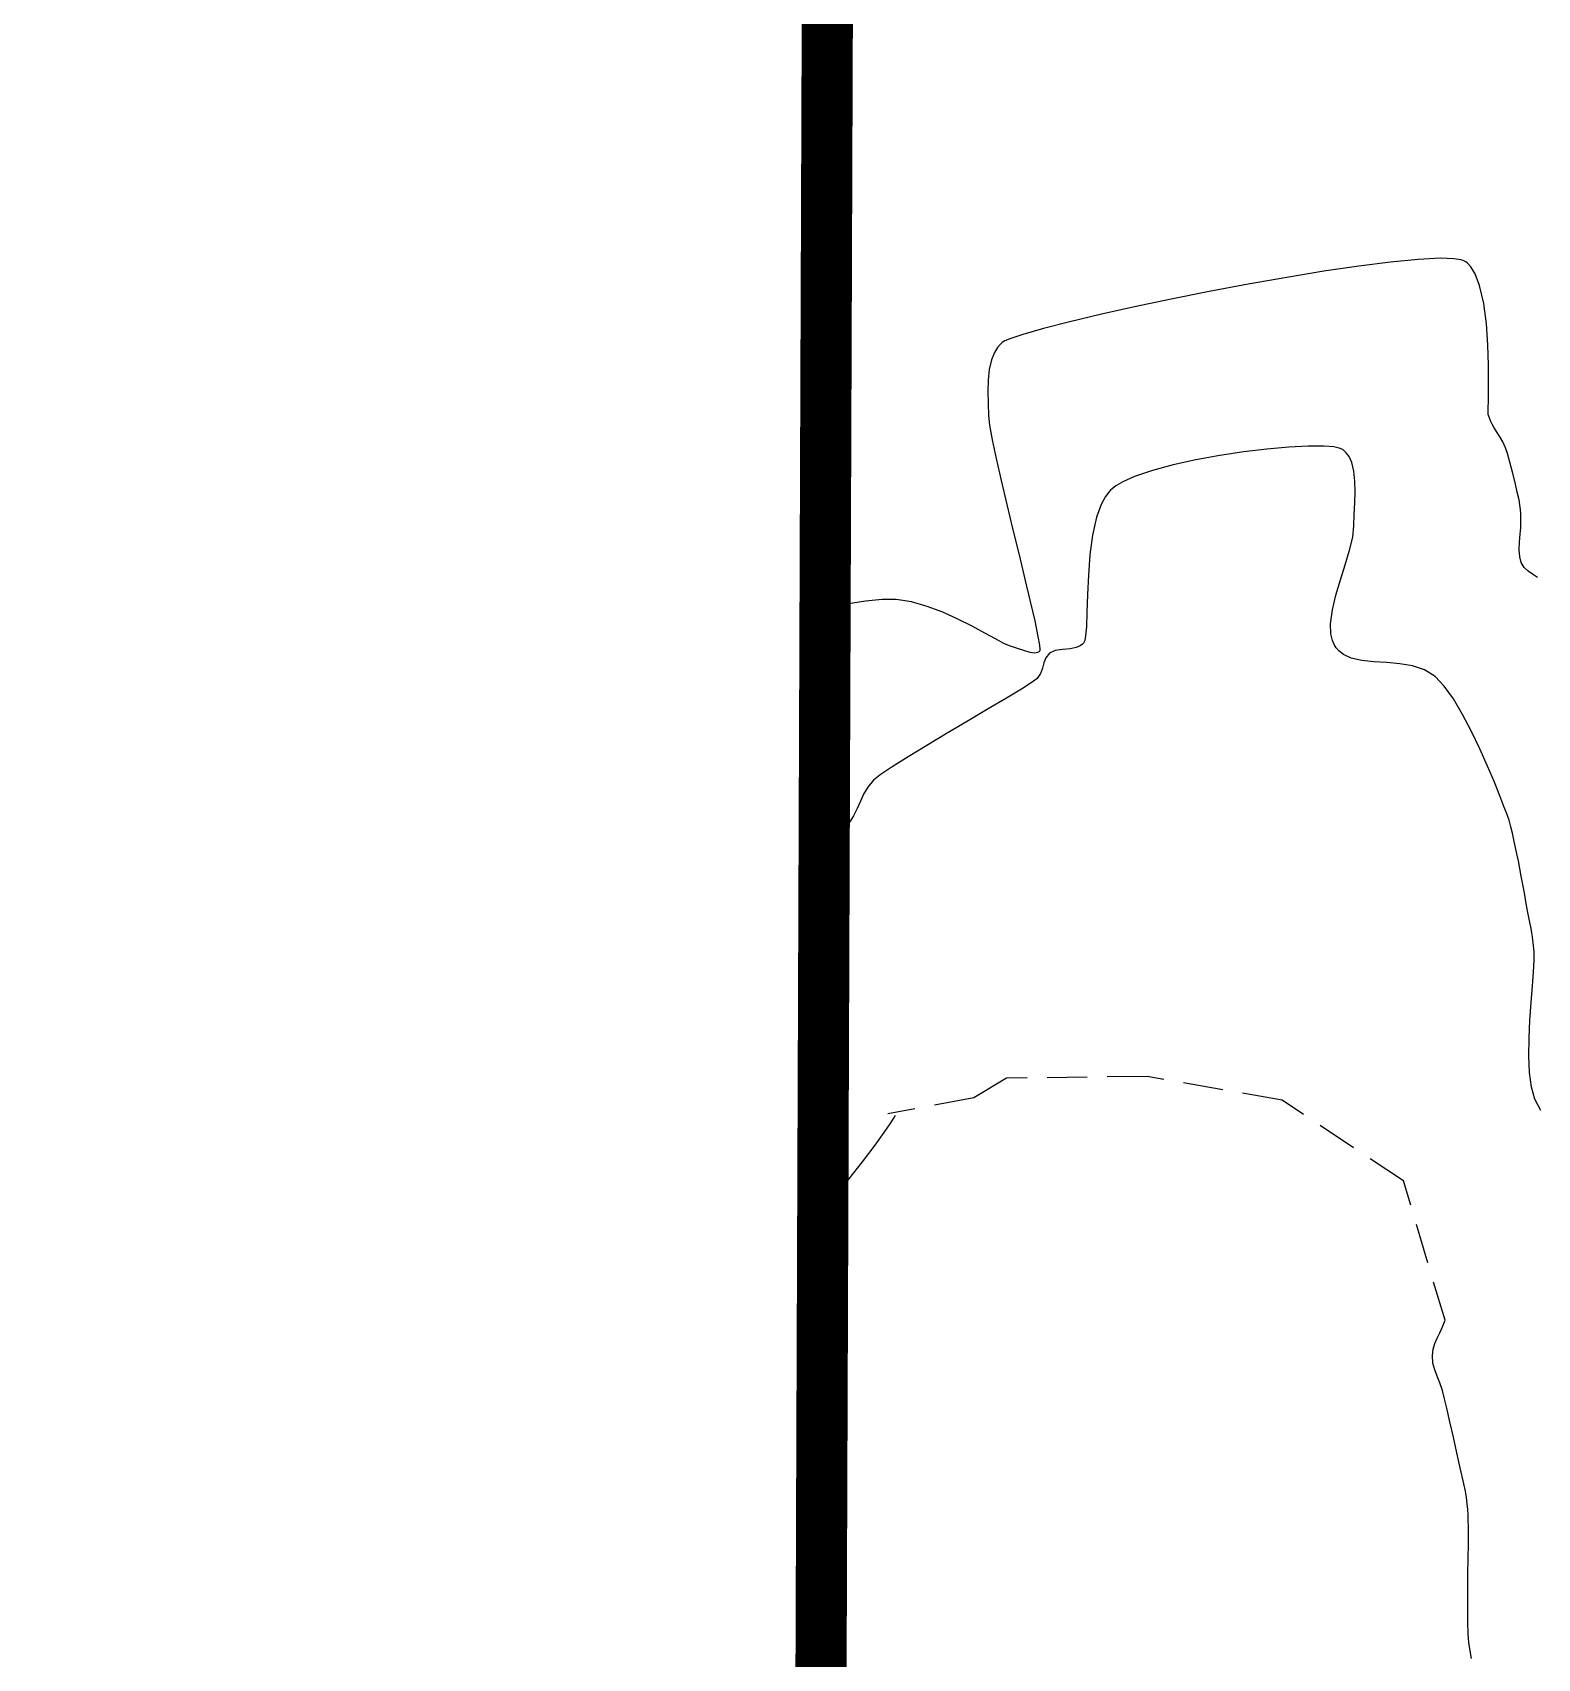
# Model space of a CAD drawing. Header units: feet. Extents: x 26064 to 27719, y 16802 to 28989.
# Drawn here: x 26491.8 to 26609.4, y 17325.2 to 17452.3 of the extents above; entities that cross this region are included whole.
import ezdxf

# ---------------------------------------------------------------- set-up
doc = ezdxf.new("R2010")
doc.units = ezdxf.units.FT
doc.header["$LTSCALE"] = 50
doc.header["$MEASUREMENT"] = 0
doc.linetypes.add('DASHED', pattern=[0.75, 0.5, -0.25])
doc.linetypes.add('HIDN25', pattern=[0.0938, 0.0625, -0.0313])
doc.layers.add('CONT-MNR', color=55, linetype='HIDN25')
doc.layers.add('DEMO-UTILITY', color=1, linetype='Continuous')

msp = doc.modelspace()

# ---------------------------------------------------------------- linework, layer by layer
at = {"layer": 'CONT-MNR', "color": 7}
for p, q in [((26592.70182, 17433.60089, 636), (26589.79489, 17433.1217, 636)), ((26603.69754, 17434.39544, 636), (26603.43347, 17434.4882, 636)), ((26603.79311, 17434.33883, 636), (26603.69754, 17434.39544, 636)), ((26603.93076, 17434.22698, 636), (26603.79311, 17434.33883, 636)), ((26604.51583, 17433.40219, 636), (26604.18488, 17433.94762, 636)), ((26575.23152, 17430.21131, 636), (26572.83893, 17429.64443, 636)), ((26577.89762, 17430.80575, 636), (26575.23152, 17430.21131, 636)), ((26568.23425, 17428.34736, 636), (26567.7615, 17428.15029, 636)), ((26569.17481, 17428.66082, 636), (26568.23425, 17428.34736, 636)), ((26570.79499, 17429.12197, 636), (26569.17481, 17428.66082, 636)), ((26605.51885, 17427.85469, 636), (26605.40155, 17429.49564, 636)), ((26605.56809, 17426.25527, 636), (26605.51885, 17427.85469, 636)), ((26566.71701, 17426.67902, 636), (26566.53855, 17425.91094, 636)), ((26605.57221, 17424.80418, 636), (26605.56809, 17426.25527, 636)), ((26605.55413, 17423.60821, 636), (26605.57221, 17424.80418, 636)), ((26605.62973, 17422.13412, 636), (26605.54311, 17422.40883, 636)), ((26605.7279, 17421.90027, 636), (26605.62973, 17422.13412, 636)), ((26606.19175, 17421.08863, 636), (26605.98665, 17421.4083, 636)), ((26566.79351, 17420.42531, 636), (26567.10451, 17418.95409, 636)), ((26586.43402, 17419.48803, 637), (26584.5618, 17419.20481, 637)), ((26593.90421, 17419.7837, 637), (26593.48371, 17419.86918, 637)), ((26594.272, 17419.58781, 637), (26594.17331, 17419.66463, 637)), ((26594.4496, 17419.41671, 637), (26594.272, 17419.58781, 637)), ((26606.6793, 17420.26749, 636), (26606.43408, 17420.70122, 636)), ((26567.10451, 17418.95409, 636), (26567.49367, 17417.23961, 636)), ((26594.66975, 17419.11892, 637), (26594.4496, 17419.41671, 637)), ((26607.23834, 17418.68289, 636), (26607.0492, 17419.34722, 636)), ((26607.44176, 17417.90237, 636), (26607.23834, 17418.68289, 636)), ((26595.12575, 17417.20624, 637), (26595.05153, 17417.97277, 637)), ((26607.6407, 17417.09219, 636), (26607.44176, 17417.90237, 636)), ((26575.62867, 17415.98831, 637), (26575.29369, 17415.36658, 637)), ((26575.88838, 17416.33735, 637), (26575.62867, 17415.98831, 637)), ((26576.02986, 17416.49015, 637), (26575.88838, 17416.33735, 637)), ((26595.10801, 17415.49809, 637), (26595.13559, 17416.37418, 637)), ((26567.93655, 17415.36089, 636), (26568.40873, 17413.39693, 636)), ((26568.40873, 17413.39693, 636), (26568.8858, 17411.42673, 636)), ((26608.00671, 17411.27802, 636), (26607.9732, 17411.84221, 636)), ((26568.8858, 17411.42673, 636), (26569.34332, 17409.5293, 636)), ((26594.36966, 17410.66636, 637), (26594.70651, 17411.79256, 637)), ((26569.34332, 17409.5293, 636), (26569.75689, 17407.78364, 636)), ((26609.01263, 17409.91657, 636), (26608.66361, 17410.16144, 636)), ((26574.23134, 17408.34245, 637), (26574.18917, 17406.96104, 637)), ((26593.3711, 17407.13097, 637), (26593.64563, 17408.29108, 637)), ((26556.87428, 17407.81828, 636), (26555.40791, 17407.59267, 636)), ((26558.18324, 17407.94053, 636), (26556.87428, 17407.81828, 636)), ((26562.92819, 17406.94726, 636), (26561.70374, 17407.40968, 636)), ((26569.75689, 17407.78364, 636), (26570.10207, 17406.26875, 636)), ((26593.22999, 17406.04853, 637), (26593.3711, 17407.13097, 637)), ((26574.1418, 17405.80599, 637), (26574.08032, 17405.10368, 637)), ((26567.69439, 17404.51442, 636), (26567.04259, 17404.86226, 636)), ((26568.68448, 17404.14488, 636), (26568.12311, 17404.32883, 636)), ((26573.65562, 17404.31768, 637), (26573.34583, 17404.1873, 637)), ((26573.83423, 17404.4458, 637), (26573.65562, 17404.31768, 637)), ((26574.08032, 17405.10368, 637), (26574.01051, 17404.73565, 637)), ((26570.10674, 17403.76709, 636), (26569.75601, 17403.80804, 636)), ((26570.48311, 17403.89883, 636), (26570.43534, 17403.8573, 636)), ((26570.49691, 17403.92732, 636), (26570.48311, 17403.89883, 636)), ((26570.50537, 17404.04738, 636), (26570.49691, 17403.92732, 636)), ((26570.81764, 17403.01154, 637), (26570.70447, 17402.59486, 637)), ((26570.97497, 17403.40303, 637), (26570.81764, 17403.01154, 637)), ((26572.27118, 17404.03931, 637), (26571.70291, 17403.95583, 637)), ((26572.88065, 17404.09519, 637), (26572.27118, 17404.03931, 637)), ((26573.34583, 17404.1873, 637), (26572.88065, 17404.09519, 637)), ((26596.60973, 17403.07988, 637), (26595.66736, 17403.1796, 637)), ((26598.6262, 17402.92886, 637), (26597.60905, 17403.01627, 637)), ((26570.70447, 17402.59486, 637), (26570.55864, 17402.17767, 637)), ((26567.89572, 17400.24213, 637), (26566.47607, 17399.39754, 637)), ((26561.67546, 17396.55091, 637), (26560.20654, 17395.65929, 637)), ((26558.02691, 17394.25269, 637), (26557.50331, 17393.83463, 637)), ((26558.95917, 17394.87706, 637), (26558.02691, 17394.25269, 637)), ((26557.05645, 17393.28873, 637), (26556.73425, 17392.74224, 637)), ((26556.23609, 17391.62235, 637), (26555.94624, 17391.03636, 637)), ((26607.43885, 17389.69133, 637), (26607.31958, 17390.1868, 637)), ((26608.0147, 17386.93998, 637), (26607.90174, 17387.52533, 637)), ((26608.12968, 17386.32135, 637), (26608.0147, 17386.93998, 637)), ((26608.74581, 17382.97711, 637), (26608.61884, 17383.61733, 637)), ((26608.9671, 17381.78144, 637), (26608.86247, 17382.37986, 637)), ((26609.13331, 17380.40463, 637), (26609.05796, 17381.13774, 637)), ((26609.08435, 17378.85848, 637), (26609.13756, 17379.77018, 637)), ((26608.89233, 17376.44701, 637), (26608.99537, 17377.73045, 637)), ((26608.7969, 17375.06909, 637), (26608.89233, 17376.44701, 637)), ((26608.71568, 17372.27351, 637), (26608.73079, 17373.65762, 637)), ((26567.89066, 17370.54639, 638), (26565.34784, 17369.00463, 638)), ((26578.88923, 17370.67247, 638), (26567.89066, 17370.54639, 638)), ((26589.42982, 17368.82962, 638), (26578.88923, 17370.67247, 638)), ((26565.34784, 17369.00463, 638), (26558.62294, 17367.75372, 638)), ((26598.91588, 17362.51067, 638), (26589.42982, 17368.82962, 638)), ((26559.19646, 17367.63883, 638), (26559.06906, 17367.42659, 638)), ((26556.62032, 17363.99764, 638), (26555.54515, 17362.65391, 638)), ((26602.17112, 17351.62141, 638), (26598.91588, 17362.51067, 638)), ((26601.24582, 17349.37269, 638), (26601.37586, 17349.81764, 638)), ((26601.22651, 17348.27815, 638), (26601.18591, 17348.8711, 638)), ((26601.77375, 17346.74337, 638), (26601.56005, 17347.2659, 638)), ((26602.30117, 17344.74715, 638), (26602.09991, 17345.59477, 638)), ((26602.54889, 17343.68638, 638), (26602.30117, 17344.74715, 638)), ((26603.10049, 17341.2779, 638), (26602.82226, 17342.50058, 638)), ((26603.5883, 17339.07445, 638), (26603.36277, 17340.10648, 638)), ((26603.9669, 17336.43231, 638), (26603.94591, 17336.84793, 638)), ((26603.98056, 17335.99416, 638), (26603.9669, 17336.43231, 638)), ((26603.99591, 17335.4911, 638), (26603.98056, 17335.99416, 638)), ((26603.97452, 17333.04623, 638), (26603.99002, 17334.13955, 638)), ((26603.94068, 17329.20096, 638), (26603.94461, 17330.48487, 638)), ((26603.9511, 17328.03765, 638), (26603.94068, 17329.20096, 638)), ((26603.9811, 17327.08701, 638), (26603.9511, 17328.03765, 638)), ((26604.13212, 17325.78675, 638), (26604.03591, 17326.4411, 638))]:
    msp.add_line(p, q, dxfattribs=at)
at = {"layer": 'CONT-MNR', "color": 7, "extrusion": (0.146949, -0.989144, 0)}
msp.add_line((26595.43155, 17434.00642, 636), (26592.70182, 17433.60089, 636), dxfattribs=at)
at = {"layer": 'CONT-MNR', "color": 7, "extrusion": (0.126136, -0.992013, 0)}
msp.add_line((26597.90897, 17434.32143, 636), (26595.43155, 17434.00642, 636), dxfattribs=at)
at = {"layer": 'CONT-MNR', "color": 7, "extrusion": (0.096118, -0.99537, 0)}
msp.add_line((26600.05895, 17434.52904, 636), (26597.90897, 17434.32143, 636), dxfattribs=at)
at = {"layer": 'CONT-MNR', "color": 7, "extrusion": (0.047645, -0.998864, 0)}
msp.add_line((26601.80638, 17434.6124, 636), (26600.05895, 17434.52904, 636), dxfattribs=at)
at = {"layer": 'CONT-MNR', "color": 7, "extrusion": (-0.032249, -0.99948, 0)}
msp.add_line((26602.86401, 17434.57827, 636), (26601.80638, 17434.6124, 636), dxfattribs=at)
at = {"layer": 'CONT-MNR', "color": 7, "extrusion": (-0.156218, -0.987723, 0)}
msp.add_line((26603.43347, 17434.4882, 636), (26602.86401, 17434.57827, 636), dxfattribs=at)
at = {"layer": 'CONT-MNR', "color": 7, "extrusion": (0.739744, 0.672889, 0)}
msp.add_line((26604.18488, 17433.94762, 636), (26603.93076, 17434.22698, 636), dxfattribs=at)
at = {"layer": 'CONT-MNR', "color": 7, "extrusion": (0.186369, -0.98248, 0)}
msp.add_line((26586.78589, 17432.58572, 636), (26583.74993, 17432.00982, 636), dxfattribs=at)
at = {"layer": 'CONT-MNR', "color": 7, "extrusion": (0.175365, -0.984504, 0)}
msp.add_line((26589.79489, 17433.1217, 636), (26586.78589, 17432.58572, 636), dxfattribs=at)
at = {"layer": 'CONT-MNR', "color": 7, "extrusion": (0.933826, 0.357728, 0)}
msp.add_line((26604.87104, 17432.47494, 636), (26604.51583, 17433.40219, 636), dxfattribs=at)
at = {"layer": 'CONT-MNR', "color": 7, "extrusion": (0.974649, 0.223741, 0)}
msp.add_line((26605.19325, 17431.07132, 636), (26604.87104, 17432.47494, 636), dxfattribs=at)
at = {"layer": 'CONT-MNR', "color": 7, "extrusion": (0.206688, -0.978407, 0)}
msp.add_line((26580.76214, 17431.41087, 636), (26577.89762, 17430.80575, 636), dxfattribs=at)
at = {"layer": 'CONT-MNR', "color": 7, "extrusion": (0.196554, -0.980493, 0)}
msp.add_line((26583.74993, 17432.00982, 636), (26580.76214, 17431.41087, 636), dxfattribs=at)
at = {"layer": 'CONT-MNR', "color": 7, "extrusion": (0.991375, 0.131052, 0)}
msp.add_line((26605.40155, 17429.49564, 636), (26605.19325, 17431.07132, 636), dxfattribs=at)
at = {"layer": 'CONT-MNR', "color": 7, "extrusion": (0.247649, -0.96885, 0)}
msp.add_line((26572.83893, 17429.64443, 636), (26570.79499, 17429.12197, 636), dxfattribs=at)
at = {"layer": 'CONT-MNR', "color": 7, "extrusion": (0.92167, -0.387975, 0)}
msp.add_line((26566.95412, 17427.2423, 636), (26566.71701, 17426.67902, 636), dxfattribs=at)
at = {"layer": 'CONT-MNR', "color": 7, "extrusion": (0.847442, -0.530888, 0)}
msp.add_line((26567.19796, 17427.63153, 636), (26566.95412, 17427.2423, 636), dxfattribs=at)
at = {"layer": 'CONT-MNR', "color": 7, "extrusion": (0.774689, -0.632342, 0)}
msp.add_line((26567.39587, 17427.87398, 636), (26567.19796, 17427.63153, 636), dxfattribs=at)
at = {"layer": 'CONT-MNR', "color": 7, "extrusion": (0.724198, -0.689592, 0)}
msp.add_line((26567.50621, 17427.98986, 636), (26567.39587, 17427.87398, 636), dxfattribs=at)
at = {"layer": 'CONT-MNR', "color": 7, "extrusion": (0.63434, -0.773054, 0)}
msp.add_line((26567.56614, 17428.03904, 636), (26567.50621, 17427.98986, 636), dxfattribs=at)
at = {"layer": 'CONT-MNR', "color": 7, "extrusion": (0.494845, -0.868981, 0)}
msp.add_line((26567.7615, 17428.15029, 636), (26567.56614, 17428.03904, 636), dxfattribs=at)
at = {"layer": 'CONT-MNR', "color": 7, "extrusion": (0.99562, -0.093488, 0)}
msp.add_line((26566.53855, 17425.91094, 636), (26566.46063, 17425.08116, 636), dxfattribs=at)
at = {"layer": 'CONT-MNR', "color": 7, "extrusion": (0.999935, -0.011369, 0)}
msp.add_line((26566.46063, 17425.08116, 636), (26566.45061, 17424.19971, 636), dxfattribs=at)
at = {"layer": 'CONT-MNR', "color": 7, "extrusion": (0.999627, 0.02731, 0)}
msp.add_line((26566.45061, 17424.19971, 636), (26566.47583, 17423.27663, 636), dxfattribs=at)
at = {"layer": 'CONT-MNR', "color": 7, "extrusion": (0.999576, 0.029112, 0)}
msp.add_line((26566.47583, 17423.27663, 636), (26566.50363, 17422.32199, 636), dxfattribs=at)
at = {"layer": 'CONT-MNR', "color": 7, "extrusion": (0.999784, -0.020791, 0)}
msp.add_line((26605.53678, 17422.77416, 636), (26605.55413, 17423.60821, 636), dxfattribs=at)
at = {"layer": 'CONT-MNR', "color": 7, "extrusion": (0.99412, 0.108283, 0)}
msp.add_line((26566.50363, 17422.32199, 636), (26566.58507, 17421.57428, 636), dxfattribs=at)
at = {"layer": 'CONT-MNR', "color": 7, "extrusion": (0.99985, 0.017308, 0)}
msp.add_line((26605.54311, 17422.40883, 636), (26605.53678, 17422.77416, 636), dxfattribs=at)
at = {"layer": 'CONT-MNR', "color": 7, "extrusion": (0.98394, 0.178497, 0)}
msp.add_line((26566.58507, 17421.57428, 636), (26566.79351, 17420.42531, 636), dxfattribs=at)
at = {"layer": 'CONT-MNR', "color": 7, "extrusion": (0.901906, 0.431931, 0)}
msp.add_line((26605.85311, 17421.63883, 636), (26605.7279, 17421.90027, 636), dxfattribs=at)
at = {"layer": 'CONT-MNR', "color": 7, "extrusion": (0.865291, 0.50127, 0)}
msp.add_line((26605.98665, 17421.4083, 636), (26605.85311, 17421.63883, 636), dxfattribs=at)
at = {"layer": 'CONT-MNR', "color": 7, "extrusion": (0.847805, 0.530308, 0)}
msp.add_line((26606.43408, 17420.70122, 636), (26606.19175, 17421.08863, 636), dxfattribs=at)
at = {"layer": 'CONT-MNR', "color": 7, "extrusion": (0.120051, -0.992768, 0)}
msp.add_line((26588.25333, 17419.70803, 637), (26586.43402, 17419.48803, 637), dxfattribs=at)
at = {"layer": 'CONT-MNR', "color": 7, "extrusion": (0.088684, -0.99606, 0)}
msp.add_line((26589.95164, 17419.85923, 637), (26588.25333, 17419.70803, 637), dxfattribs=at)
at = {"layer": 'CONT-MNR', "color": 7, "extrusion": (0.050847, -0.998706, 0)}
msp.add_line((26591.46088, 17419.93607, 637), (26589.95164, 17419.85923, 637), dxfattribs=at)
at = {"layer": 'CONT-MNR', "color": 7, "extrusion": (-0.002479, -0.999997, 0)}
msp.add_line((26592.71296, 17419.93297, 637), (26591.46088, 17419.93607, 637), dxfattribs=at)
at = {"layer": 'CONT-MNR', "color": 7, "extrusion": (-0.08248, -0.996593, 0)}
msp.add_line((26593.48371, 17419.86918, 637), (26592.71296, 17419.93297, 637), dxfattribs=at)
at = {"layer": 'CONT-MNR', "color": 7, "extrusion": (0.357976, 0.933731, 0)}
msp.add_line((26594.10134, 17419.70813, 637), (26593.90421, 17419.7837, 637), dxfattribs=at)
at = {"layer": 'CONT-MNR', "color": 7, "extrusion": (0.517267, 0.855824, 0)}
msp.add_line((26594.17331, 17419.66463, 637), (26594.10134, 17419.70813, 637), dxfattribs=at)
at = {"layer": 'CONT-MNR', "color": 7, "extrusion": (0.906363, 0.422499, 0)}
msp.add_line((26606.89311, 17419.80883, 636), (26606.6793, 17420.26749, 636), dxfattribs=at)
at = {"layer": 'CONT-MNR', "color": 7, "extrusion": (0.947306, 0.320331, 0)}
msp.add_line((26607.0492, 17419.34722, 636), (26606.89311, 17419.80883, 636), dxfattribs=at)
at = {"layer": 'CONT-MNR', "color": 7, "extrusion": (0.261415, -0.965226, 0)}
msp.add_line((26580.93095, 17418.47102, 637), (26579.30847, 17418.0316, 637), dxfattribs=at)
at = {"layer": 'CONT-MNR', "color": 7, "extrusion": (0.216274, -0.976333, 0)}
msp.add_line((26582.70475, 17418.86395, 637), (26580.93095, 17418.47102, 637), dxfattribs=at)
at = {"layer": 'CONT-MNR', "color": 7, "extrusion": (0.180534, -0.983569, 0)}
msp.add_line((26584.5618, 17419.20481, 637), (26582.70475, 17418.86395, 637), dxfattribs=at)
at = {"layer": 'CONT-MNR', "color": 7, "extrusion": (0.907287, 0.420511, 0)}
msp.add_line((26594.88601, 17418.65233, 637), (26594.66975, 17419.11892, 637), dxfattribs=at)
at = {"layer": 'CONT-MNR', "color": 7, "extrusion": (0.971595, 0.236651, 0)}
msp.add_line((26595.05153, 17417.97277, 637), (26594.88601, 17418.65233, 637), dxfattribs=at)
at = {"layer": 'CONT-MNR', "color": 7, "extrusion": (0.973322, 0.229445, 0)}
msp.add_line((26567.49367, 17417.23961, 636), (26567.93655, 17415.36089, 636), dxfattribs=at)
at = {"layer": 'CONT-MNR', "color": 7, "extrusion": (0.505446, -0.862858, 0)}
msp.add_line((26576.98669, 17417.14128, 637), (26576.43937, 17416.82067, 637), dxfattribs=at)
at = {"layer": 'CONT-MNR', "color": 7, "extrusion": (0.407517, -0.913198, 0)}
msp.add_line((26577.90541, 17417.55126, 637), (26576.98669, 17417.14128, 637), dxfattribs=at)
at = {"layer": 'CONT-MNR', "color": 7, "extrusion": (0.323894, -0.946093, 0)}
msp.add_line((26579.30847, 17418.0316, 637), (26577.90541, 17417.55126, 637), dxfattribs=at)
at = {"layer": 'CONT-MNR', "color": 7, "extrusion": (0.99993, 0.011835, 0)}
msp.add_line((26595.13559, 17416.37418, 637), (26595.12575, 17417.20624, 637), dxfattribs=at)
at = {"layer": 'CONT-MNR', "color": 7, "extrusion": (0.97386, 0.227149, 0)}
msp.add_line((26607.81642, 17416.33885, 636), (26607.6407, 17417.09219, 636), dxfattribs=at)
at = {"layer": 'CONT-MNR', "color": 7, "extrusion": (0.678842, -0.734284, 0)}
msp.add_line((26576.15014, 17416.60135, 637), (26576.02986, 17416.49015, 637), dxfattribs=at)
at = {"layer": 'CONT-MNR', "color": 7, "extrusion": (0.604226, -0.796813, 0)}
msp.add_line((26576.43937, 17416.82067, 637), (26576.15014, 17416.60135, 637), dxfattribs=at)
at = {"layer": 'CONT-MNR', "color": 7, "extrusion": (0.976802, 0.214142, 0)}
msp.add_line((26607.95014, 17415.72889, 636), (26607.81642, 17416.33885, 636), dxfattribs=at)
at = {"layer": 'CONT-MNR', "color": 7, "extrusion": (0.982064, 0.188548, 0)}
msp.add_line((26608.02311, 17415.34883, 636), (26607.95014, 17415.72889, 636), dxfattribs=at)
at = {"layer": 'CONT-MNR', "color": 7, "extrusion": (0.975763, -0.218828, 0)}
msp.add_line((26574.939, 17414.38376, 637), (26574.62215, 17412.9709, 637), dxfattribs=at)
at = {"layer": 'CONT-MNR', "color": 7, "extrusion": (0.94062, -0.33946, 0)}
msp.add_line((26575.29369, 17415.36658, 637), (26574.939, 17414.38376, 637), dxfattribs=at)
at = {"layer": 'CONT-MNR', "color": 7, "extrusion": (0.999711, -0.024031, 0)}
msp.add_line((26595.04831, 17413.69963, 637), (26595.06994, 17414.59941, 637), dxfattribs=at)
at = {"layer": 'CONT-MNR', "color": 7, "extrusion": (0.999104, -0.042329, 0)}
msp.add_line((26595.06994, 17414.59941, 637), (26595.10801, 17415.49809, 637), dxfattribs=at)
at = {"layer": 'CONT-MNR', "color": 7, "extrusion": (0.992539, 0.121931, 0)}
msp.add_line((26608.06888, 17414.97623, 636), (26608.02311, 17415.34883, 636), dxfattribs=at)
at = {"layer": 'CONT-MNR', "color": 7, "extrusion": (0.998222, 0.059607, 0)}
msp.add_line((26608.08824, 17414.65204, 636), (26608.06888, 17414.97623, 636), dxfattribs=at)
at = {"layer": 'CONT-MNR', "color": 7, "extrusion": (0.999783, 0.020845, 0)}
msp.add_line((26608.09503, 17414.32625, 636), (26608.08824, 17414.65204, 636), dxfattribs=at)
at = {"layer": 'CONT-MNR', "color": 7, "extrusion": (0.99402, -0.109203, 0)}
msp.add_line((26594.9515, 17412.81848, 637), (26595.04831, 17413.69963, 637), dxfattribs=at)
at = {"layer": 'CONT-MNR', "color": 7, "extrusion": (0.996152, -0.087641, 0)}
msp.add_line((26608.04186, 17413.05555, 636), (26608.08753, 17413.5747, 636), dxfattribs=at)
at = {"layer": 'CONT-MNR', "color": 7, "extrusion": (0.999135, -0.041595, 0)}
msp.add_line((26608.08753, 17413.5747, 636), (26608.10311, 17413.94883, 636), dxfattribs=at)
at = {"layer": 'CONT-MNR', "color": 7, "extrusion": (0.999771, 0.021394, 0)}
msp.add_line((26608.10311, 17413.94883, 636), (26608.09503, 17414.32625, 636), dxfattribs=at)
at = {"layer": 'CONT-MNR', "color": 7, "extrusion": (0.991308, -0.131561, 0)}
msp.add_line((26574.62215, 17412.9709, 637), (26574.41828, 17411.43479, 637), dxfattribs=at)
at = {"layer": 'CONT-MNR', "color": 7, "extrusion": (0.972651, -0.23227, 0)}
msp.add_line((26594.70651, 17411.79256, 637), (26594.9515, 17412.81848, 637), dxfattribs=at)
at = {"layer": 'CONT-MNR', "color": 7, "extrusion": (0.999409, -0.034386, 0)}
msp.add_line((26607.9732, 17411.84221, 636), (26607.99433, 17412.45639, 636), dxfattribs=at)
at = {"layer": 'CONT-MNR', "color": 7, "extrusion": (0.996869, -0.079073, 0)}
msp.add_line((26607.99433, 17412.45639, 636), (26608.04186, 17413.05555, 636), dxfattribs=at)
at = {"layer": 'CONT-MNR', "color": 7, "extrusion": (0.997079, -0.076382, 0)}
msp.add_line((26574.41828, 17411.43479, 637), (26574.29786, 17409.86284, 637), dxfattribs=at)
at = {"layer": 'CONT-MNR', "color": 7, "extrusion": (0.953781, -0.300502, 0)}
msp.add_line((26593.99725, 17409.48437, 637), (26594.36966, 17410.66636, 637), dxfattribs=at)
at = {"layer": 'CONT-MNR', "color": 7, "extrusion": (0.968027, 0.250845, 0)}
msp.add_line((26608.12311, 17410.82883, 636), (26608.00671, 17411.27802, 636), dxfattribs=at)
at = {"layer": 'CONT-MNR', "color": 7, "extrusion": (0.84739, 0.530971, 0)}
msp.add_line((26608.36142, 17410.44849, 636), (26608.12311, 17410.82883, 636), dxfattribs=at)
at = {"layer": 'CONT-MNR', "color": 7, "extrusion": (0.999044, -0.043712, 0)}
msp.add_line((26574.29786, 17409.86284, 637), (26574.23134, 17408.34245, 637), dxfattribs=at)
at = {"layer": 'CONT-MNR', "color": 7, "extrusion": (0.959222, -0.282653, 0)}
msp.add_line((26593.64563, 17408.29108, 637), (26593.99725, 17409.48437, 637), dxfattribs=at)
at = {"layer": 'CONT-MNR', "color": 7, "extrusion": (-0.688712, -0.725035, 0)}
msp.add_line((26608.66361, 17410.16144, 636), (26608.36142, 17410.44849, 636), dxfattribs=at)
at = {"layer": 'CONT-MNR', "color": 7, "extrusion": (-0.556627, -0.830762, 0)}
msp.add_line((26609.39148, 17409.66274, 636), (26609.01263, 17409.91657, 636), dxfattribs=at)
at = {"layer": 'CONT-MNR', "color": 7, "extrusion": (0.193668, -0.981067, 0)}
msp.add_line((26555.40791, 17407.59267, 636), (26553.84583, 17407.28431, 636), dxfattribs=at)
at = {"layer": 'CONT-MNR', "color": 7, "extrusion": (-0.001563, -0.999999, 0)}
msp.add_line((26559.27311, 17407.93883, 636), (26558.18324, 17407.94053, 636), dxfattribs=at)
at = {"layer": 'CONT-MNR', "color": 7, "extrusion": (-0.150844, -0.988558, 0)}
msp.add_line((26560.47331, 17407.75569, 636), (26559.27311, 17407.93883, 636), dxfattribs=at)
at = {"layer": 'CONT-MNR', "color": 7, "extrusion": (0.270708, 0.962661, 0)}
msp.add_line((26561.70374, 17407.40968, 636), (26560.47331, 17407.75569, 636), dxfattribs=at)
at = {"layer": 'CONT-MNR', "color": 7, "extrusion": (0.4106, 0.911816, 0)}
msp.add_line((26564.11049, 17406.41486, 636), (26562.92819, 17406.94726, 636), dxfattribs=at)
at = {"layer": 'CONT-MNR', "color": 7, "extrusion": (0.99916, -0.040972, 0)}
msp.add_line((26574.18917, 17406.96104, 637), (26574.1418, 17405.80599, 637), dxfattribs=at)
at = {"layer": 'CONT-MNR', "color": 7, "extrusion": (-0.44977, -0.893145, 0)}
msp.add_line((26565.21445, 17405.85893, 636), (26564.11049, 17406.41486, 636), dxfattribs=at)
at = {"layer": 'CONT-MNR', "color": 7, "extrusion": (-0.474269, -0.88038, 0)}
msp.add_line((26566.20388, 17405.32591, 636), (26565.21445, 17405.85893, 636), dxfattribs=at)
at = {"layer": 'CONT-MNR', "color": 7, "extrusion": (0.978766, 0.204979, 0)}
msp.add_line((26570.10207, 17406.26875, 636), (26570.35445, 17405.06366, 636), dxfattribs=at)
at = {"layer": 'CONT-MNR', "color": 7, "extrusion": (0.999637, 0.026935, 0)}
msp.add_line((26593.25101, 17405.2684, 637), (26593.22999, 17406.04853, 637), dxfattribs=at)
at = {"layer": 'CONT-MNR', "color": 7, "extrusion": (0.483809, 0.875174, 0)}
msp.add_line((26567.04259, 17404.86226, 636), (26566.20388, 17405.32591, 636), dxfattribs=at)
at = {"layer": 'CONT-MNR', "color": 7, "extrusion": (-0.39727, -0.917702, 0)}
msp.add_line((26568.12311, 17404.32883, 636), (26567.69439, 17404.51442, 636), dxfattribs=at)
at = {"layer": 'CONT-MNR', "color": 7, "extrusion": (0.985446, 0.169992, 0)}
msp.add_line((26570.35445, 17405.06366, 636), (26570.47312, 17404.37571, 636), dxfattribs=at)
at = {"layer": 'CONT-MNR', "color": 7, "extrusion": (0.995212, 0.097743, 0)}
msp.add_line((26570.47312, 17404.37571, 636), (26570.50537, 17404.04738, 636), dxfattribs=at)
at = {"layer": 'CONT-MNR', "color": 7, "extrusion": (-0.705993, 0.708219, 0)}
msp.add_line((26573.91331, 17404.52463, 637), (26573.83423, 17404.4458, 637), dxfattribs=at)
at = {"layer": 'CONT-MNR', "color": 7, "extrusion": (0.821991, -0.5695, 0)}
msp.add_line((26573.94915, 17404.57636, 637), (26573.91331, 17404.52463, 637), dxfattribs=at)
at = {"layer": 'CONT-MNR', "color": 7, "extrusion": (0.933152, -0.359481, 0)}
msp.add_line((26574.01051, 17404.73565, 637), (26573.94915, 17404.57636, 637), dxfattribs=at)
at = {"layer": 'CONT-MNR', "color": 7, "extrusion": (0.977277, 0.211964, 0)}
msp.add_line((26593.36381, 17404.74832, 637), (26593.25101, 17405.2684, 637), dxfattribs=at)
at = {"layer": 'CONT-MNR', "color": 7, "extrusion": (0.924316, 0.381628, 0)}
msp.add_line((26593.49198, 17404.43789, 637), (26593.36381, 17404.74832, 637), dxfattribs=at)
at = {"layer": 'CONT-MNR', "color": 7, "extrusion": (0.869641, 0.493685, 0)}
msp.add_line((26593.57331, 17404.29463, 637), (26593.49198, 17404.43789, 637), dxfattribs=at)
at = {"layer": 'CONT-MNR', "color": 7, "extrusion": (0.82512, 0.564958, 0)}
msp.add_line((26593.66482, 17404.16097, 637), (26593.57331, 17404.29463, 637), dxfattribs=at)
at = {"layer": 'CONT-MNR', "color": 7, "extrusion": (-0.326679, -0.945135, 0)}
msp.add_line((26569.24259, 17403.95197, 636), (26568.68448, 17404.14488, 636), dxfattribs=at)
at = {"layer": 'CONT-MNR', "color": 7, "extrusion": (-0.269928, -0.96288, 0)}
msp.add_line((26569.75601, 17403.80804, 636), (26569.24259, 17403.95197, 636), dxfattribs=at)
at = {"layer": 'CONT-MNR', "color": 7, "extrusion": (0.147939, -0.988996, 0)}
msp.add_line((26570.32086, 17403.79912, 636), (26570.10674, 17403.76709, 636), dxfattribs=at)
at = {"layer": 'CONT-MNR', "color": 7, "extrusion": (0.453082, -0.891469, 0)}
msp.add_line((26570.43534, 17403.8573, 636), (26570.32086, 17403.79912, 636), dxfattribs=at)
at = {"layer": 'CONT-MNR', "color": 7, "extrusion": (0.775245, -0.63166, 0)}
msp.add_line((26571.25331, 17403.74463, 637), (26570.97497, 17403.40303, 637), dxfattribs=at)
at = {"layer": 'CONT-MNR', "color": 7, "extrusion": (0.425178, -0.90511, 0)}
msp.add_line((26571.70291, 17403.95583, 637), (26571.25331, 17403.74463, 637), dxfattribs=at)
at = {"layer": 'CONT-MNR', "color": 7, "extrusion": (0.751356, 0.659898, 0)}
msp.add_line((26593.87222, 17403.92483, 637), (26593.66482, 17404.16097, 637), dxfattribs=at)
at = {"layer": 'CONT-MNR', "color": 7, "extrusion": (-0.610945, -0.791673, 0)}
msp.add_line((26594.23954, 17403.64137, 637), (26593.87222, 17403.92483, 637), dxfattribs=at)
at = {"layer": 'CONT-MNR', "color": 7, "extrusion": (0.415969, 0.909379, 0)}
msp.add_line((26594.82108, 17403.37536, 637), (26594.23954, 17403.64137, 637), dxfattribs=at)
at = {"layer": 'CONT-MNR', "color": 7, "extrusion": (-0.225362, -0.974275, 0)}
msp.add_line((26595.66736, 17403.1796, 637), (26594.82108, 17403.37536, 637), dxfattribs=at)
at = {"layer": 'CONT-MNR', "color": 7, "extrusion": (-0.063523, -0.99798, 0)}
msp.add_line((26597.60905, 17403.01627, 637), (26596.60973, 17403.07988, 637), dxfattribs=at)
at = {"layer": 'CONT-MNR', "color": 7, "extrusion": (-0.169364, -0.985554, 0)}
msp.add_line((26599.62205, 17402.75772, 637), (26598.6262, 17402.92886, 637), dxfattribs=at)
at = {"layer": 'CONT-MNR', "color": 7, "extrusion": (0.600225, -0.799832, 0)}
msp.add_line((26570.30331, 17401.78463, 637), (26569.90289, 17401.48414, 637), dxfattribs=at)
at = {"layer": 'CONT-MNR', "color": 7, "extrusion": (0.83858, -0.544778, 0)}
msp.add_line((26570.55864, 17402.17767, 637), (26570.30331, 17401.78463, 637), dxfattribs=at)
at = {"layer": 'CONT-MNR', "color": 7, "extrusion": (-0.318931, -0.947778, 0)}
msp.add_line((26600.55746, 17402.44295, 637), (26599.62205, 17402.75772, 637), dxfattribs=at)
at = {"layer": 'CONT-MNR', "color": 7, "extrusion": (-0.527013, -0.849857, 0)}
msp.add_line((26601.39331, 17401.92463, 637), (26600.55746, 17402.44295, 637), dxfattribs=at)
at = {"layer": 'CONT-MNR', "color": 7, "extrusion": (0.720762, 0.693183, 0)}
msp.add_line((26602.10191, 17401.18784, 637), (26601.39331, 17401.92463, 637), dxfattribs=at)
at = {"layer": 'CONT-MNR', "color": 7, "extrusion": (0.518569, -0.855036, 0)}
msp.add_line((26569.06918, 17400.95382, 637), (26567.89572, 17400.24213, 637), dxfattribs=at)
at = {"layer": 'CONT-MNR', "color": 7, "extrusion": (-0.536713, 0.843765, 0)}
msp.add_line((26569.90289, 17401.48414, 637), (26569.06918, 17400.95382, 637), dxfattribs=at)
at = {"layer": 'CONT-MNR', "color": 7, "extrusion": (0.812938, 0.58235, 0)}
msp.add_line((26602.82437, 17400.1793, 637), (26602.10191, 17401.18784, 637), dxfattribs=at)
at = {"layer": 'CONT-MNR', "color": 7, "extrusion": (0.508713, -0.860936, 0)}
msp.add_line((26566.47607, 17399.39754, 637), (26564.90378, 17398.4685, 637), dxfattribs=at)
at = {"layer": 'CONT-MNR', "color": 7, "extrusion": (0.85904, 0.511908, 0)}
msp.add_line((26603.54287, 17398.97357, 637), (26602.82437, 17400.1793, 637), dxfattribs=at)
at = {"layer": 'CONT-MNR', "color": 7, "extrusion": (-0.509131, 0.860689, 0)}
msp.add_line((26564.90378, 17398.4685, 637), (26563.27239, 17397.50347, 637), dxfattribs=at)
at = {"layer": 'CONT-MNR', "color": 7, "extrusion": (0.885587, 0.464473, 0)}
msp.add_line((26604.23958, 17397.64521, 637), (26603.54287, 17398.97357, 637), dxfattribs=at)
at = {"layer": 'CONT-MNR', "color": 7, "extrusion": (0.512279, -0.858819, 0)}
msp.add_line((26563.27239, 17397.50347, 637), (26561.67546, 17396.55091, 637), dxfattribs=at)
at = {"layer": 'CONT-MNR', "color": 7, "extrusion": (0.902449, 0.430797, 0)}
msp.add_line((26604.89665, 17396.26876, 637), (26604.23958, 17397.64521, 637), dxfattribs=at)
at = {"layer": 'CONT-MNR', "color": 7, "extrusion": (-0.53128, 0.847196, 0)}
msp.add_line((26560.20654, 17395.65929, 637), (26558.95917, 17394.87706, 637), dxfattribs=at)
at = {"layer": 'CONT-MNR', "color": 7, "extrusion": (0.913909, 0.405918, 0)}
msp.add_line((26605.49625, 17394.91878, 637), (26604.89665, 17396.26876, 637), dxfattribs=at)
at = {"layer": 'CONT-MNR', "color": 7, "extrusion": (0.922051, 0.387069, 0)}
msp.add_line((26606.02055, 17393.66982, 637), (26605.49625, 17394.91878, 637), dxfattribs=at)
at = {"layer": 'CONT-MNR', "color": 7, "extrusion": (0.773812, -0.633415, 0)}
msp.add_line((26557.50331, 17393.83463, 637), (26557.05645, 17393.28873, 637), dxfattribs=at)
at = {"layer": 'CONT-MNR', "color": 7, "extrusion": (0.927935, 0.372743, 0)}
msp.add_line((26606.45171, 17392.59644, 637), (26606.02055, 17393.66982, 637), dxfattribs=at)
at = {"layer": 'CONT-MNR', "color": 7, "extrusion": (0.91862, -0.395142, 0)}
msp.add_line((26556.47978, 17392.18888, 637), (26556.23609, 17391.62235, 637), dxfattribs=at)
at = {"layer": 'CONT-MNR', "color": 7, "extrusion": (0.908535, -0.417809, 0)}
msp.add_line((26556.73425, 17392.74224, 637), (26556.47978, 17392.18888, 637), dxfattribs=at)
at = {"layer": 'CONT-MNR', "color": 7, "extrusion": (0.931987, 0.362491, 0)}
msp.add_line((26606.77191, 17391.77319, 637), (26606.45171, 17392.59644, 637), dxfattribs=at)
at = {"layer": 'CONT-MNR', "color": 7, "extrusion": (0.933571, 0.358392, 0)}
msp.add_line((26606.96331, 17391.27463, 637), (26606.77191, 17391.77319, 637), dxfattribs=at)
at = {"layer": 'CONT-MNR', "color": 7, "extrusion": (0.764607, -0.644496, 0)}
msp.add_line((26555.55331, 17390.42463, 637), (26555.15515, 17389.95227, 637), dxfattribs=at)
at = {"layer": 'CONT-MNR', "color": 7, "extrusion": (0.841379, -0.540445, 0)}
msp.add_line((26555.94624, 17391.03636, 637), (26555.55331, 17390.42463, 637), dxfattribs=at)
at = {"layer": 'CONT-MNR', "color": 7, "extrusion": (0.941517, 0.336966, 0)}
msp.add_line((26607.1693, 17390.69906, 637), (26606.96331, 17391.27463, 637), dxfattribs=at)
at = {"layer": 'CONT-MNR', "color": 7, "extrusion": (0.959563, 0.281493, 0)}
msp.add_line((26607.31958, 17390.1868, 637), (26607.1693, 17390.69906, 637), dxfattribs=at)
at = {"layer": 'CONT-MNR', "color": 7, "extrusion": (0.726024, -0.687669, 0)}
msp.add_line((26554.46477, 17389.20056, 637), (26553.54309, 17388.22747, 637), dxfattribs=at)
at = {"layer": 'CONT-MNR', "color": 7, "extrusion": (0.736513, -0.676424, 0)}
msp.add_line((26555.15515, 17389.95227, 637), (26554.46477, 17389.20056, 637), dxfattribs=at)
at = {"layer": 'CONT-MNR', "color": 7, "extrusion": (0.977628, 0.210341, 0)}
msp.add_line((26607.55185, 17389.16612, 637), (26607.43885, 17389.69133, 637), dxfattribs=at)
at = {"layer": 'CONT-MNR', "color": 7, "extrusion": (0.976941, 0.213509, 0)}
msp.add_line((26607.68331, 17388.56463, 637), (26607.55185, 17389.16612, 637), dxfattribs=at)
at = {"layer": 'CONT-MNR', "color": 7, "extrusion": (0.977087, 0.212842, 0)}
msp.add_line((26607.79116, 17388.06951, 637), (26607.68331, 17388.56463, 637), dxfattribs=at)
at = {"layer": 'CONT-MNR', "color": 7, "extrusion": (0.979972, 0.199134, 0)}
msp.add_line((26607.90174, 17387.52533, 637), (26607.79116, 17388.06951, 637), dxfattribs=at)
at = {"layer": 'CONT-MNR', "color": 7, "extrusion": (0.983986, 0.178244, 0)}
msp.add_line((26608.24634, 17385.67732, 637), (26608.12968, 17386.32135, 637), dxfattribs=at)
at = {"layer": 'CONT-MNR', "color": 7, "extrusion": (0.984463, 0.17559, 0)}
msp.add_line((26608.36433, 17385.01578, 637), (26608.24634, 17385.67732, 637), dxfattribs=at)
at = {"layer": 'CONT-MNR', "color": 7, "extrusion": (0.984649, 0.174545, 0)}
msp.add_line((26608.48331, 17384.34463, 637), (26608.36433, 17385.01578, 637), dxfattribs=at)
at = {"layer": 'CONT-MNR', "color": 7, "extrusion": (0.983076, 0.183197, 0)}
msp.add_line((26608.61884, 17383.61733, 637), (26608.48331, 17384.34463, 637), dxfattribs=at)
at = {"layer": 'CONT-MNR', "color": 7, "extrusion": (0.981451, 0.191715, 0)}
msp.add_line((26608.86247, 17382.37986, 637), (26608.74581, 17382.97711, 637), dxfattribs=at)
at = {"layer": 'CONT-MNR', "color": 7, "extrusion": (0.990185, 0.139761, 0)}
msp.add_line((26609.05796, 17381.13774, 637), (26608.9671, 17381.78144, 637), dxfattribs=at)
at = {"layer": 'CONT-MNR', "color": 7, "extrusion": (0.999978, 0.006697, 0)}
msp.add_line((26609.13756, 17379.77018, 637), (26609.13331, 17380.40463, 637), dxfattribs=at)
at = {"layer": 'CONT-MNR', "color": 7, "extrusion": (0.996904, -0.078631, 0)}
msp.add_line((26608.99537, 17377.73045, 637), (26609.08435, 17378.85848, 637), dxfattribs=at)
at = {"layer": 'CONT-MNR', "color": 7, "extrusion": (0.998905, -0.046789, 0)}
msp.add_line((26608.73079, 17373.65762, 637), (26608.7969, 17375.06909, 637), dxfattribs=at)
at = {"layer": 'CONT-MNR', "color": 7, "extrusion": (0.999014, 0.044398, 0)}
msp.add_line((26608.77327, 17370.9777, 637), (26608.71568, 17372.27351, 637), dxfattribs=at)
at = {"layer": 'CONT-MNR', "color": 7, "extrusion": (0.99133, 0.131398, 0)}
msp.add_line((26608.92525, 17369.83109, 637), (26608.77327, 17370.9777, 637), dxfattribs=at)
at = {"layer": 'CONT-MNR', "color": 7, "extrusion": (0.961388, 0.275197, 0)}
msp.add_line((26609.19331, 17368.89463, 637), (26608.92525, 17369.83109, 637), dxfattribs=at)
at = {"layer": 'CONT-MNR', "color": 7, "extrusion": (0.890262, 0.455448, 0)}
msp.add_line((26609.64302, 17368.01557, 637), (26609.19331, 17368.89463, 637), dxfattribs=at)
at = {"layer": 'CONT-MNR', "color": 7, "extrusion": (0.846221, -0.532832, 0)}
msp.add_line((26559.06906, 17367.42659, 638), (26558.79145, 17366.9857, 638), dxfattribs=at)
at = {"layer": 'CONT-MNR', "color": 7, "extrusion": (0.812406, -0.583092, 0)}
msp.add_line((26558.32278, 17366.28752, 638), (26557.61364, 17365.2995, 638), dxfattribs=at)
at = {"layer": 'CONT-MNR', "color": 7, "extrusion": (0.830279, -0.557347, 0)}
msp.add_line((26558.79145, 17366.9857, 638), (26558.32278, 17366.28752, 638), dxfattribs=at)
at = {"layer": 'CONT-MNR', "color": 7, "extrusion": (0.79501, -0.606596, 0)}
msp.add_line((26557.61364, 17365.2995, 638), (26556.62032, 17363.99764, 638), dxfattribs=at)
at = {"layer": 'CONT-MNR', "color": 7, "extrusion": (0.770556, -0.637373, 0)}
msp.add_line((26555.54515, 17362.65391, 638), (26554.42772, 17361.30298, 638), dxfattribs=at)
at = {"layer": 'CONT-MNR', "color": 7, "extrusion": (0.763301, -0.646043, 0)}
msp.add_line((26554.42772, 17361.30298, 638), (26553.30759, 17359.97955, 638), dxfattribs=at)
at = {"layer": 'CONT-MNR', "color": 7, "extrusion": (0.904977, -0.42546, 0)}
msp.add_line((26601.7611, 17350.65568, 638), (26601.97367, 17351.10783, 638), dxfattribs=at)
at = {"layer": 'CONT-MNR', "color": 7, "extrusion": (0.933399, -0.358839, 0)}
msp.add_line((26601.97367, 17351.10783, 638), (26602.17112, 17351.62141, 638), dxfattribs=at)
at = {"layer": 'CONT-MNR', "color": 7, "extrusion": (0.919304, -0.393547, 0)}
msp.add_line((26601.37586, 17349.81764, 638), (26601.55473, 17350.23546, 638), dxfattribs=at)
at = {"layer": 'CONT-MNR', "color": 7, "extrusion": (0.897597, -0.440818, 0)}
msp.add_line((26601.55473, 17350.23546, 638), (26601.7611, 17350.65568, 638), dxfattribs=at)
at = {"layer": 'CONT-MNR', "color": 7, "extrusion": (0.992944, -0.118587, 0)}
msp.add_line((26601.18591, 17348.8711, 638), (26601.24582, 17349.37269, 638), dxfattribs=at)
at = {"layer": 'CONT-MNR', "color": 7, "extrusion": (0.966318, 0.257352, 0)}
msp.add_line((26601.36443, 17347.76028, 638), (26601.22651, 17348.27815, 638), dxfattribs=at)
at = {"layer": 'CONT-MNR', "color": 7, "extrusion": (0.929854, 0.36793, 0)}
msp.add_line((26601.56005, 17347.2659, 638), (26601.36443, 17347.76028, 638), dxfattribs=at)
at = {"layer": 'CONT-MNR', "color": 7, "extrusion": (0.952683, 0.303965, 0)}
msp.add_line((26601.96591, 17346.1411, 638), (26601.77375, 17346.74337, 638), dxfattribs=at)
at = {"layer": 'CONT-MNR', "color": 7, "extrusion": (0.971214, 0.238211, 0)}
msp.add_line((26602.09991, 17345.59477, 638), (26601.96591, 17346.1411, 638), dxfattribs=at)
at = {"layer": 'CONT-MNR', "color": 7, "extrusion": (0.97444, 0.224647, 0)}
msp.add_line((26602.82226, 17342.50058, 638), (26602.54889, 17343.68638, 638), dxfattribs=at)
at = {"layer": 'CONT-MNR', "color": 7, "extrusion": (0.975839, 0.218489, 0)}
msp.add_line((26603.36277, 17340.10648, 638), (26603.10049, 17341.2779, 638), dxfattribs=at)
at = {"layer": 'CONT-MNR', "color": 7, "extrusion": (0.978888, 0.204395, 0)}
msp.add_line((26603.75628, 17338.26994, 638), (26603.5883, 17339.07445, 638), dxfattribs=at)
at = {"layer": 'CONT-MNR', "color": 7, "extrusion": (0.983602, 0.180351, 0)}
msp.add_line((26603.84591, 17337.7811, 638), (26603.75628, 17338.26994, 638), dxfattribs=at)
at = {"layer": 'CONT-MNR', "color": 7, "extrusion": (0.992166, 0.124928, 0)}
msp.add_line((26603.90858, 17337.28341, 638), (26603.84591, 17337.7811, 638), dxfattribs=at)
at = {"layer": 'CONT-MNR', "color": 7, "extrusion": (0.996347, 0.085396, 0)}
msp.add_line((26603.94591, 17336.84793, 638), (26603.90858, 17337.28341, 638), dxfattribs=at)
at = {"layer": 'CONT-MNR', "color": 7, "extrusion": (0.999945, -0.010498, 0)}
msp.add_line((26603.99002, 17334.13955, 638), (26603.9989, 17334.98519, 638), dxfattribs=at)
at = {"layer": 'CONT-MNR', "color": 7, "extrusion": (0.999983, 0.005903, 0)}
msp.add_line((26603.9989, 17334.98519, 638), (26603.99591, 17335.4911, 638), dxfattribs=at)
at = {"layer": 'CONT-MNR', "color": 7, "extrusion": (0.999909, -0.013518, 0)}
msp.add_line((26603.95764, 17331.79732, 638), (26603.97452, 17333.04623, 638), dxfattribs=at)
at = {"layer": 'CONT-MNR', "color": 7, "extrusion": (0.999951, -0.009924, 0)}
msp.add_line((26603.94461, 17330.48487, 638), (26603.95764, 17331.79732, 638), dxfattribs=at)
at = {"layer": 'CONT-MNR', "color": 7, "extrusion": (0.996418, 0.084567, 0)}
msp.add_line((26604.03591, 17326.4411, 638), (26603.9811, 17327.08701, 638), dxfattribs=at)
at = {"layer": 'CONT-MNR', "color": 7, "extrusion": (0.986896, 0.161356, 0)}
msp.add_line((26604.2285, 17325.19731, 638), (26604.13212, 17325.78675, 638), dxfattribs=at)
at = {"layer": 'DEMO-UTILITY', "color": 1, "linetype": 'DASHED', "const_width": 4}
msp.add_lwpolyline([(26250.28265, 17953.19357), (26248.70065, 17522.7369), (26252.2183, 17514.03383), (26258.73259, 17512.75053), (26258.83681, 17502.75334), (26554.08333, 17501.68938), (26551.80235, 16901.98887)], dxfattribs=at)

doc.saveas('drawing.dxf')
